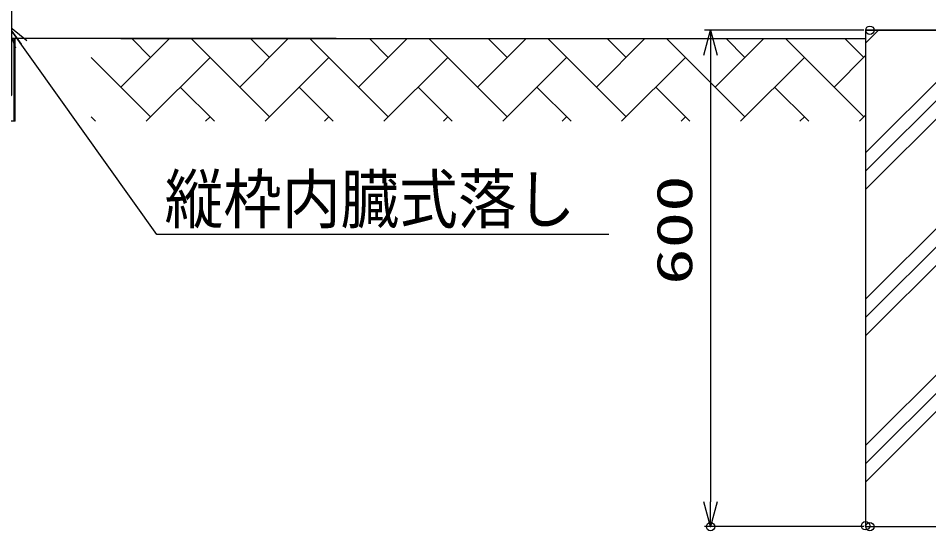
# Model space of a CAD drawing. Units: millimetres, scale not verified. Extents: x -4455 to 4455, y -3150 to 3150.
# Drawn here: x 1459 to 2560, y -1549 to -930 of the extents above; entities that cross this region are included whole.
import ezdxf
from ezdxf.enums import TextEntityAlignment as Align

# ---------------------------------------------------------------- set-up
doc = ezdxf.new("R2010")
doc.units = ezdxf.units.MM
doc.header["$LTSCALE"] = 20
doc.header["$PDMODE"] = 32
doc.header["$PDSIZE"] = 10
for name, pattern in [('USER1', [10.7, 5, -2.5, 0.7, -2.5]), ('USER2', [0.375, 0.25, -0.125]), ('USER3', [2.7, 2, -0.7])]:
    doc.linetypes.add(name, pattern=pattern)
for name, color, linetype, lineweight in [('0-0_外形線', 7, 'Continuous', 25), ('0-1_寸法線', 4, 'Continuous', 25), ('0-2_0', 3, 'USER2', 25), ('0-5_軸線', 2, 'USER1', 25), ('0-9_ハッチング', 4, 'Continuous', 25), ('0-A_隠れ線', 2, 'USER3', 25)]:
    doc.layers.add(name, color=color, linetype=linetype, lineweight=lineweight)
doc.layers.add('0-3_DEFPOINTS', color=7, linetype='Continuous')
doc.styles.add('ＭＳ ゴシック', font='')
doc.styles.get('ＭＳ ゴシック').set_extended_font_data('MS Gothic')

# ---------------------------------------------------------------- blocks, each defined once
blk = doc.blocks.new('_Open30')
at = {"layer": '0-2_0', "color": 4, "linetype": 'Continuous'}
blk.add_line((0, 0), (-20, 0), dxfattribs=at)
blk.add_lwpolyline([(-20, 5.36), (0, 0), (-20, -5.36)], dxfattribs=at)
blk = doc.blocks.new('oto')
at = {"layer": '0-0_外形線'}
for p, q in [((-120, 0), (-120, -2040)), ((120, -2040), (120, 0)), ((-200, -2680), (-200, -680)), ((-176, -2680), (-176, -680)), ((176, -2680), (176, -680)), ((200, -2680), (200, -680)), ((-80, -2080), (-120, -2040)), ((-120, -2040), (120, -2040)), ((-80, -2080), (80, -2080)), ((80, -2080), (120, -2040)), ((200, -2680), (-200, -2680))]:
    blk.add_line(p, q, dxfattribs=at)
at = {"layer": '0-1_寸法線'}
blk.add_lwpolyline([(14556.7, -5418.3), (3624.8, -5418.3), (23.4, -365)], dxfattribs=at)
at = {"layer": '0-5_軸線'}
blk.add_line((0, -2878.3), (0, 3648.2), dxfattribs=at)
at = {"layer": '0-A_隠れ線'}
for p, q in [((-120, 3480), (-80, 3520)), ((-120, 3480), (-120, 0)), ((-120, 3480), (120, 3480)), ((80, 3520), (-80, 3520)), ((120, 0), (120, 3480))]:
    blk.add_line(p, q, dxfattribs=at)
at = {"layer": '0-1_寸法線', "xscale": 30, "yscale": 30, "rotation": 125.7768}
blk.add_blockref('_Open30', (0, -332.6), dxfattribs=at)
at = {"layer": '0-1_寸法線', "color": 2, "style": 'ＭＳ ゴシック', "width": 0.9}
blk.add_text('縦枠内臓式落し', height=1155, dxfattribs=at).set_placement((3814.8, -5490.3), align=Align.BOTTOM_LEFT)

msp = doc.modelspace()

# ---------------------------------------------------------------- linework, layer by layer
at = {"layer": '0-0_外形線'}
for p, q in [((2483.46, -944.02), (2483.46, -1544.02)), ((2483.46, -944.02), (2603.21, -944.02)), ((2603.21, -944.02), (2483.51, -944.02)), ((1843.46, -954.02), (443.41, -954.02)), ((1583.46, -954.02), (2483.51, -954.02)), ((2483.46, -1544.02), (2783.46, -1544.02))]:
    msp.add_line(p, q, dxfattribs=at)
at = {"layer": '0-1_寸法線'}
for p, q in [((2481.21, -944.02), (2288.64, -944.02)), ((2296.14, -974.02), (2296.14, -1514.02)), ((2481.21, -1544.02), (2288.64, -1544.02))]:
    msp.add_line(p, q, dxfattribs=at)
at = {"layer": '0-3_DEFPOINTS'}
for p in [(2488.71, -944.02), (2296.14, -1544.02), (2483.46, -1542.94), (2488.71, -1544.02)]:
    msp.add_point(p, dxfattribs=at)
at = {"layer": '0-9_ハッチング'}
for p, q in [((2483.46, -959.82), (2499.26, -944.02)), ((1583.31, -1012.76), (1642.06, -954.02)), ((1619.23, -976.84), (1596.41, -954.02)), ((1762.92, -1048.68), (1668.25, -954.02)), ((1727, -1012.76), (1785.74, -954.02)), ((1762.92, -976.84), (1740.09, -954.02)), ((1906.6, -1048.68), (1811.93, -954.02)), ((1870.68, -1012.76), (1929.43, -954.02)), ((1906.6, -976.84), (1883.78, -954.02)), ((2050.29, -1048.68), (1955.62, -954.02)), ((2014.36, -1012.76), (2073.11, -954.02)), ((2050.29, -976.84), (2027.46, -954.02)), ((2193.97, -1048.68), (2099.3, -954.02)), ((2158.05, -1012.76), (2216.79, -954.02)), ((2193.97, -976.84), (2171.14, -954.02)), ((2337.65, -1048.68), (2242.99, -954.02)), ((2301.73, -1012.76), (2360.48, -954.02)), ((2337.65, -976.84), (2314.83, -954.02)), ((2481.34, -1048.68), (2386.67, -954.02)), ((2481.34, -976.84), (2458.51, -954.02)), ((1619.23, -1048.68), (1547.46, -976.91)), ((1613.9, -1054.02), (1691.08, -976.84)), ((1757.58, -1054.02), (1834.76, -976.84)), ((1901.27, -1054.02), (1978.44, -976.84)), ((2044.95, -1054.02), (2122.13, -976.84)), ((2188.64, -1054.02), (2265.81, -976.84)), ((2332.32, -1054.02), (2409.5, -976.84)), ((2445.42, -1012.76), (2483.46, -974.72)), ((2483.46, -1092.4), (2603.21, -972.65)), ((2483.46, -1114.5), (2603.21, -994.75)), ((1696.41, -1054.02), (1655.15, -1012.76)), ((1840.09, -1054.02), (1798.84, -1012.76)), ((1983.78, -1054.02), (1942.52, -1012.76)), ((2127.46, -1054.02), (2086.21, -1012.76)), ((2271.14, -1054.02), (2229.89, -1012.76)), ((2414.83, -1054.02), (2373.57, -1012.76)), ((2483.46, -1136.6), (2603.21, -1016.85)), ((1552.72, -1054.02), (1547.46, -1048.75)), ((1685.74, -1054.02), (1691.08, -1048.68)), ((1829.43, -1054.02), (1834.76, -1048.68)), ((1973.11, -1054.02), (1978.44, -1048.68)), ((2116.79, -1054.02), (2122.13, -1048.68)), ((2260.48, -1054.02), (2265.81, -1048.68)), ((2404.16, -1054.02), (2409.5, -1048.68)), ((2476.01, -1054.02), (2483.46, -1046.56)), ((2483.46, -1445.96), (2783.46, -1145.96)), ((2483.46, -1269.18), (2603.21, -1149.43)), ((2483.46, -1468.05), (2783.46, -1168.05)), ((2483.46, -1291.28), (2603.21, -1171.53)), ((2483.46, -1490.15), (2783.46, -1190.15)), ((2483.46, -1313.38), (2603.21, -1193.63))]:
    msp.add_line(p, q, dxfattribs=at)

# ---------------------------------------------------------------- block references
at = {"layer": '0-1_寸法線', "xscale": 0.05, "yscale": 0.05}
msp.add_blockref('oto', (1445.46, -920.02), dxfattribs=at)
at = {"layer": '0-1_寸法線', "xscale": 1.5, "yscale": 1.5}
for p, rotation in [((2296.14, -944.02), 90), ((2296.14, -1544.02), 270)]:
    msp.add_blockref('_Open30', p, dxfattribs=dict(at, rotation=rotation))

# ---------------------------------------------------------------- texts
at = {"layer": '0-1_寸法線', "color": 2, "style": 'ＭＳ ゴシック', "width": 1.5}
msp.add_text('600', height=43.26, rotation=90, dxfattribs=at).set_placement((2286.97, -1251.87), align=Align.BOTTOM_LEFT)

doc.saveas('drawing.dxf')
